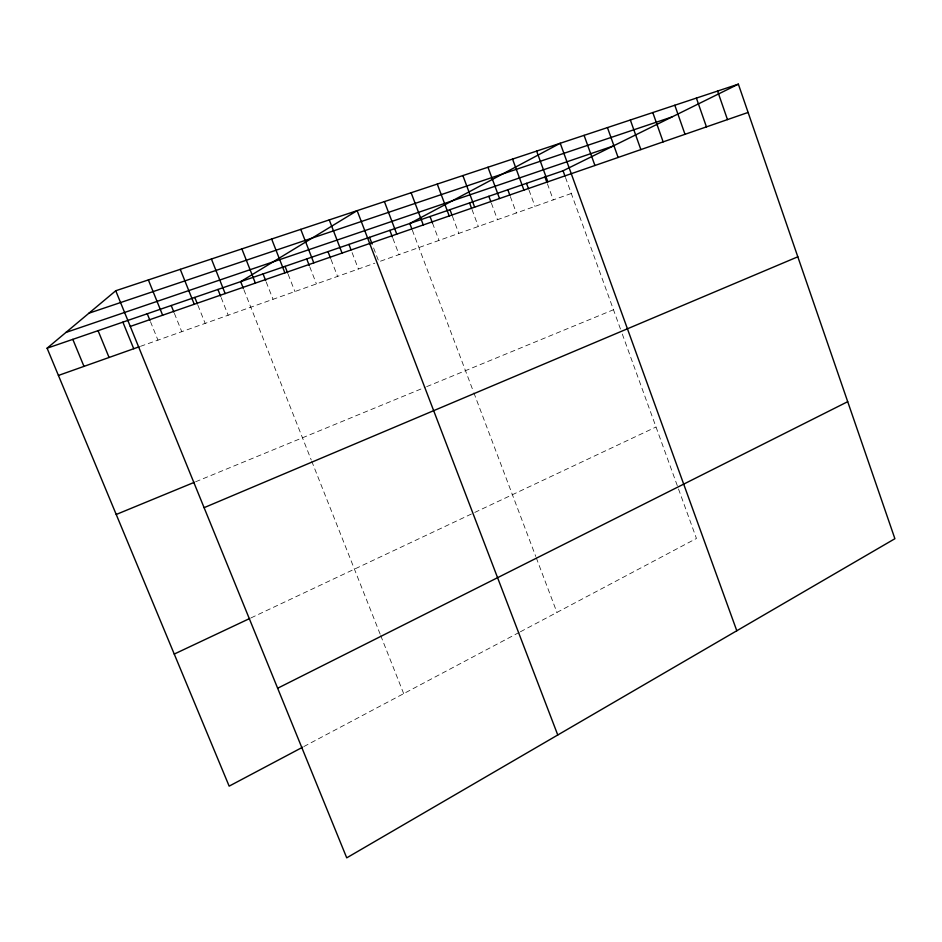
<?xml version="1.0" encoding="UTF-8"?>
<svg xmlns="http://www.w3.org/2000/svg" width="942" height="942" viewBox="0 0 942 942"><rect width="100%" height="100%" fill="white"/><g stroke="black" fill="none" stroke-linecap="round" stroke-linejoin="round"><path stroke-width="0.71" stroke-dasharray="4.71 3.53" d="M303.83 746.57L519.16 632.435M520.408 631.776L696.456 538.471L621.108 330.772M251.008 617.893L473.473 513.037M474.768 512.436L656.021 427.009M195.606 481.786L425.337 387.209M426.667 386.656L613.477 309.741M140.452 346.338L374.798 263.195M571.299 193.487L378.896 261.746L373.185 246.816M150.473 321.669L157.95 340.133M174.388 313.368L181.759 331.678M197.891 305.208L205.168 323.377M221.158 297.59L228.164 315.217M243.872 289.7L311.213 459.908M311.72 461.203L380.227 634.343M380.733 635.638L403.682 693.642M266.197 281.952L273.027 299.309M288.17 274.322L294.905 291.549M309.765 266.822L316.418 283.907M331.019 259.439L337.577 276.406M352.096 252.609L358.396 269.012M392.908 238.42L399.055 254.587M412.325 230.166L473.379 391.542M473.873 392.838L535.774 556.486M536.269 557.794L556.934 612.418M432.531 223.148L439.019 240.41M452.419 216.26L458.825 233.392M471.989 209.465L478.312 226.469M491.383 203.166L497.494 219.663M510.34 196.584L516.381 212.974M529.004 190.107L534.974 206.369M547.384 183.725L553.272 199.881M565.483 177.449L620.625 329.464"/><path stroke-width="1.41" d="M302.547 747.253L229.153 786.146L47.1 348.199L115.748 290.748L738.363 84.156L894.9 538.718L346.727 857.844L115.748 290.748M277.643 688.249L847.706 401.681M47.1 348.199L563.057 170.773L738.363 84.156M174.246 654.066L249.748 618.482M204.096 507.667L797.815 256.801M116.219 514.473L194.299 482.328M58.428 375.446L139.11 346.821M130.279 326.427L748.101 112.451M65.916 332.444L612.995 146.092M88.901 313.215L672.011 116.938M72.817 339.356L83.968 366.379M98.074 330.677L109.072 357.477M122.884 322.14L133.729 348.728M148.377 279.927L162.636 315.217M147.258 313.757L149.931 320.351M171.22 305.514L173.858 312.061M194.77 297.413L197.373 303.913M180.263 269.341L194.252 304.266M217.92 289.453L220.616 296.235M211.42 259.003L225.15 293.563M241.87 248.9L255.364 283.106M243.33 288.358L240.669 281.634L357.136 210.655L557.758 734.984M263.053 273.934L265.679 280.61M285.049 266.374L287.651 272.992M271.649 239.021L284.896 272.874M300.769 229.353L313.792 262.865M306.703 258.932L309.259 265.503M327.993 251.608L330.512 258.132M348.94 244.402L351.036 249.877M329.264 219.898L342.052 253.08M369.547 237.313L372.137 244.096M384.418 201.6L396.77 234.122M389.835 230.343L392.39 237.078M411.124 192.733L423.276 224.95M411.819 228.824L409.794 223.478L560.243 143.255L736.797 630.763M430.035 216.519L432.531 223.148M449.946 209.666L451.925 214.941M437.276 184.067L449.216 215.965M462.887 175.565L474.638 207.158M469.552 202.919L471.495 208.158M487.968 167.24L499.531 198.538M488.839 196.289L490.876 201.788M507.832 189.766L509.846 195.218M526.519 183.337L528.509 188.753M512.554 159.08L523.929 190.084M536.634 151.097L547.832 181.806M544.935 177.002L546.89 182.383M563.057 170.773L565 176.119M584.087 135.354L594.932 165.498M607.449 127.594L618.117 157.467M630.351 119.999L640.854 149.59M652.794 112.545L663.144 141.865M674.813 105.245L684.999 134.306M696.397 98.086L706.441 126.876M717.58 91.056L727.471 119.599"/></g></svg>
